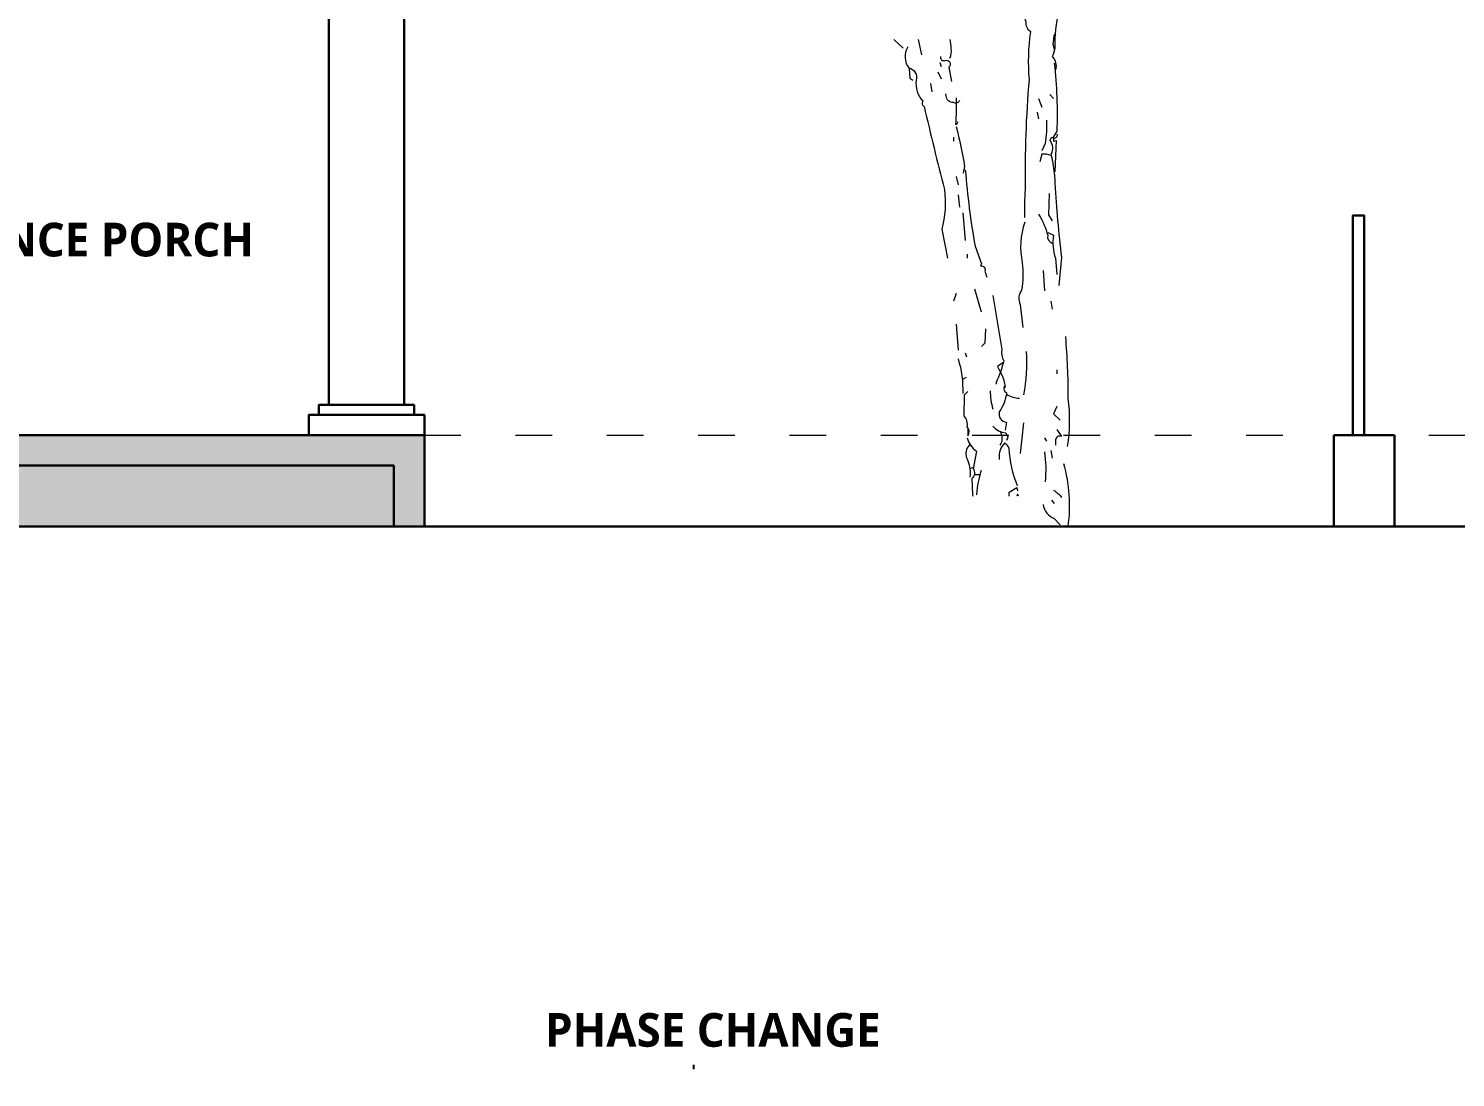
# Model space of a CAD drawing. Header units: millimetres. Extents: x 922141 to 965068, y 34629 to 256118.
# Drawn here: x 942667 to 949699, y 79212 to 84381 of the extents above; entities that cross this region are included whole.
import ezdxf

# ---------------------------------------------------------------- set-up
doc = ezdxf.new("R2010")
doc.units = ezdxf.units.MM
doc.linetypes.add('ACAD_ISO03W100', pattern=[30, 12, -18])
doc.linetypes.add('DASHED2', pattern=[0.375, 0.25, -0.125])
for name, color, linetype, lineweight in [('ABA_02_wall', 7, 'Continuous', 30), ('HATCH', 8, 'Continuous', 5), ('MCA__ LANDSCAPE', 136, 'Continuous', 5), ('MCA__ LAYOUT TESTO', 6, 'Continuous', 5)]:
    doc.layers.add(name, color=color, linetype=linetype, lineweight=lineweight)
for name, color, linetype in [('ABA_03_lines dotted', 8, 'DASHED2'), ('ABA_09_ hatch rcc', 43, 'Continuous'), ('ABA_09_hatch misc', 253, 'Continuous'), ('MCA__ PISCINA ELEV.', 91, 'Continuous')]:
    doc.layers.add(name, color=color, linetype=linetype)
doc.styles.get("Standard").update_dxf_attribs({"font": 'arial.ttf'})

# ---------------------------------------------------------------- blocks, each defined once
blk = doc.blocks.new('05')
at = {"layer": 'HATCH'}
for points in [[(618589.5, 362487.5, -0.024979), (618592.7, 362626.1, -0.024628), (618612.1, 363167.6, -0.055954), (618618.5, 363402.9, -0.256195), (618595.9, 363451.2, 0.031647), (618486.4, 363760.6, -0.047455), (618289.8, 364066.8), (618283.3, 364031.4, 0.343094), (618260.7, 363976.6), (618254.3, 363960.4)], [(618753.9, 363515.7), (618741, 363473.8, -0.54657), (618724.9, 363515.7, -0.4142), (618737.7, 363538.2, 0.4142), (618763.5, 363525.3), (618766.8, 363541.5), (618776.4, 363528.6), (618782.9, 363528.6), (618757.1, 363502.8, 0.069946), (618737.7, 363325.5, -0.038391), (618724.9, 363280.4, -0.259125), (618741, 363215.9)], [(618220, 363365.1, -0.018422), (618225.3, 363322.3, -0.123093), (618218.8, 363270.7)], [(618741, 363396.4, 0.226822), (618731.3, 363364.2, 0.207977), (618734.5, 363319.1)], [(618012.6, 363328.7, 0.303787), (618019, 363222.4), (618022.2, 363174), (618038.4, 363164.4)], [(618019, 363225.6, -0.425964), (618054.5, 363164.4, 0.228851), (618086.7, 363061.2, 0.475967), (618093.2, 363035.5, 0.005615), (618193.1, 362626.1, -0.096909), (618180.2, 362429.5), (618209.2, 362287.7)], [(618173.7, 363280.4, 0.548935), (618196.3, 363261.1, -0.856781), (618215.6, 363228.8), (618228.5, 363157.9)], [(618734.5, 363248.2, -0.036301), (618747.4, 362913, 0.062256), (618728.1, 362880.7, 0.343094), (618712, 362867.9, -0.318283), (618718.4, 362800.2, -0.046585), (618737.7, 362655.1, 0.015228), (618770, 362290.9), (618757.1, 362152.4)], [(618267.2, 363064.5, -0.49527), (618238.2, 363054.8, -0.439896), (618202.7, 363087), (618199.5, 363096.7)], [(618251.1, 363077.3, -0.027756), (618247.9, 362948.4), (618254.3, 362948.4), (618260.7, 362961.3)], [(618251.1, 362935.5, -0.019012), (618293, 362738.9), (618286.5, 362706.7)], [(618695.8, 362967.8, -0.058609), (618689.4, 362851.7), (618673.3, 362816.3)], [(618747.4, 362900.1, -0.566177), (618731.3, 362877.5), (618731.3, 362864.6), (618744.2, 362867.9), (618737.7, 362713.2)], [(618718.4, 362793.7, 0.123093), (618673.3, 362800.2), (618663.6, 362761.5)], [(618296.2, 362722.8, 0.024139), (618344.5, 362345.7), (618376.8, 362258.7), (618370.3, 362249, -0.609726), (618392.9, 362223.3), (618402.6, 362194.3)], [(618589.5, 362465, 0.133041), (618576.6, 362265.2, -0.070419), (618573.4, 362129.8, 0.2798), (618566.9, 362058.9), (618579.8, 361946.1)], [(618657.2, 362503.7, -0.082748), (618702.3, 362400.5, 0.384506), (618724.9, 362361.8)], [(618702.3, 362413.4), (618731.3, 362400.5, 0.135773), (618741, 362287.7), (618747.4, 362207.1)], [(618431.6, 362104), (618476.7, 361836.5, 0.18132), (618486.4, 361781.7, -0.043884), (618447.7, 361675.4), (618447.7, 361665.7)], [(618789.3, 361901, -0.02034), (618802.2, 361598, -0.067551), (618799, 361359.5)], [(618595.9, 361826.8, -0.060379), (618583, 361614.1)], [(618260.7, 361791.4, -0.085754), (618283.3, 361620.6)], [(618486.4, 361775.3), (618454.1, 361752.7, -0.126938), (618492.8, 361649.6), (618489.6, 361656, 0.442368), (618499.2, 361623.8, -0.125122), (618463.8, 361530.3, 0.473129), (618499.2, 361478.8), (618492.8, 361440.1)], [(618309.1, 361446.5), (618309.1, 361411.1, 0.35553), (618305.9, 361456.2, 0.236053), (618289.8, 361511), (618293, 361614.1), (618309.1, 361630.2)], [(618418.7, 361633.5, 0.060379), (618431.6, 361543.2)], [(618499.2, 361617.3, 0.159302), (618563.7, 361598)], [(618431.6, 361459.4, 0.207977), (618496, 361427.2), (618505.7, 361404.6), (618499.2, 361388.5)], [(618305.9, 361401.4, 0.18132), (618351, 361336.9), (618334.9, 361249.9, -0.401794), (618328.4, 361201.6), (618331.7, 361121, -0.015126), (618335.7, 361115.1, -0.015126)], [(618470.2, 361430.4, -0.256195), (618467, 361365.9)], [(618747.4, 361443.3), (618770, 361407.8, 0.566177), (618741, 361391.7), (618741, 361365.9)], [(618318.8, 361372.4, -0.090164), (618305.9, 361353.1, 0.247314), (618309.1, 361288.6, -0.123093), (618318.8, 361208)], [(618554, 361166.1, -0.087173), (618512.1, 361349.8, 0.199997), (618489.6, 361375.6, 0.226822), (618463.8, 361301.5), (618463.8, 361295)], [(618686.2, 361333.7, -0.063782), (618689.4, 361185.5)], [(618779.6, 361275.7, -0.106711), (618801.3, 360965.1)], [(618373.6, 361240.3, 0.04808), (618351, 361124.2), (618351, 361121)], [(618558, 361115.1, 0.0277), (618554, 361124.2), (618550.8, 361114.6)], [(618731.3, 361143.6, -0.126938), (618770, 361108.1)], [(618679.7, 361072.7, 0.27272), (618734.5, 361005), (618763.5, 360972.7)]]:
    blk.add_lwpolyline(points, format="xyb", dxfattribs=at)
for points in [[(617944.3, 363365.1), (617990, 363322.3)], [(618064.6, 363365.1), (618080.3, 363290.1)], [(618170.5, 363251.4), (618176.9, 363232.1)], [(618125.4, 363148.3), (618131.8, 363106.4)], [(618160.8, 363206.3), (618176.9, 363170.8)], [(618657.2, 363074.1), (618673.3, 363032.2)], [(618712, 363093.5), (618731.3, 363074.1)], [(618650.7, 363006.4), (618657.2, 362974.2)], [(618238.2, 362884), (618238.2, 362864.6)], [(618251.1, 362690.6), (618260.7, 362648.7)], [(618260.7, 362600.3), (618267.2, 362539.1)], [(618708.7, 362606.8), (618705.5, 362500.4), (618724.9, 362471.4)], [(618283.3, 362510.1), (618296.2, 362374.7)], [(618305.9, 362307.1), (618305.9, 362287.7)], [(618679.7, 362226.5), (618686.2, 362126.6)], [(618251.1, 362113.7), (618238.2, 362075)], [(618341.3, 362136.2), (618373.6, 362023.4)], [(618718.4, 362075), (618724.9, 362036.3)], [(618251.1, 361962.2), (618260.7, 361833.3)], [(618396.1, 361939.6), (618392.9, 361868.7), (618376.8, 361852.6)], [(618296.2, 361820.4), (618302.6, 361801)], [(618283.3, 361691.5), (618302.6, 361701.1)], [(618747.4, 361736.6), (618747.4, 361717.3)], [(618747.4, 361556.1), (618731.3, 361520.6), (618763.5, 361488.4)], [(618583, 361475.5), (618566.9, 361324)], [(618686.2, 361401.4), (618695.8, 361385.3)], [(618718.4, 361340.2), (618724.9, 361301.5)], [(618334.9, 361256.4), (618318.8, 361249.9)], [(618341.3, 361220.9), (618363.9, 361220.9)], [(618512.1, 361114.6), (618512.1, 361114.6), (618512.1, 361133.9), (618550.8, 361156.5), (618554, 361140.3)], [(618721.6, 361095.2), (618734.5, 361079.1)]]:
    blk.add_lwpolyline(points, dxfattribs=at)

msp = doc.modelspace()

# ---------------------------------------------------------------- hatches: boundary and pattern name
at = {"layer": 'ABA_09_ hatch rcc', "lineweight": 30, "true_color": 0xc7c8ca}
h = msp.add_hatch(color=9, dxfattribs=at)
h.dxf.hatch_style = 1
h.paths.add_polyline_path([(944617.36, 82376.86), (929286.25, 82376.86), (929286.25, 81926.86), (929436.25, 81926.86), (929436.25, 82226.86), (944467.36, 82226.86), (944467.36, 81926.86), (944617.36, 81926.86)])
at = {"layer": 'ABA_09_hatch misc'}
h = msp.add_hatch(dxfattribs=at)
h.set_pattern_fill('AR-HBONE', color=256, scale=0.86)
h.set_pattern_definition([(45, (-1118894.16, -398920.96), (0, 123.5683242), [262.128, -87.376]), (135, (-1118832.37, -398859.175), (1e-14, 123.5683242), [262.128, -87.376])])
h.paths.add_polyline_path([(944467.36, 82226.86), (929436.25, 82226.86), (929436.25, 81926.86), (944467.36, 81926.86)], flags=17)

# ---------------------------------------------------------------- linework, layer by layer
at = {"layer": 'ABA_02_wall'}
for p, q in [((929286.25, 82376.86), (944617.36, 82376.86)), ((944617.36, 82376.86), (944617.36, 81926.86)), ((949098.84, 82376.86), (949398.84, 82376.86)), ((949098.84, 82376.86), (949098.84, 81926.86)), ((949398.84, 82376.86), (949398.84, 81926.86)), ((929436.25, 82226.86), (944467.36, 82226.86)), ((944467.36, 82226.86), (944467.36, 81926.86)), ((944617.36, 81926.86), (926426.25, 81926.86)), ((944617.36, 81926.86), (954272.75, 81926.86))]:
    msp.add_line(p, q, dxfattribs=at)
msp.add_lwpolyline([(944517.36, 85245.24), (944517.36, 82526.86), (944147.36, 82526.86), (944147.36, 85234.87)], dxfattribs=at)
for points in [[(949248.84, 82376.86), (949193.24, 82376.86), (949193.24, 83460.09), (949248.84, 83460.09)], [(944567.36, 82526.86), (944097.36, 82526.86), (944097.36, 82476.86), (944567.36, 82476.86)], [(944617.36, 82376.86), (944047.36, 82376.86), (944047.36, 82476.86), (944617.36, 82476.86)]]:
    msp.add_lwpolyline(points, close=True, dxfattribs=at)
at = {"layer": 'ABA_03_lines dotted', "ltscale": 1000}
msp.add_line((945945.03, 69502.56), (945945.03, 79274.56), dxfattribs=at)
at = {"layer": 'MCA__ LANDSCAPE', "linetype": 'ACAD_ISO03W100', "ltscale": 15}
msp.add_line((944617.36, 82376.86), (954272.75, 82376.86), dxfattribs=at)

# ---------------------------------------------------------------- block references
at = {"layer": 'MCA__ PISCINA ELEV.'}
msp.add_blockref('05', (328987.08, -279038.22), dxfattribs=at)

# ---------------------------------------------------------------- texts
at = {"layer": 'MCA__ LAYOUT TESTO', "color": 14, "insert": (941817.26, 83423.78, 0), "char_height": 166.1133, "attachment_point": 1}
msp.add_mtext_dynamic_manual_height_columns('{\\fSegoe UI Light|b1|i0|c0|p34;ENTRANCE PORCH}', width=3575.625, gutter_width=1, heights=[0], dxfattribs=at)
at = {"layer": 'MCA__ LAYOUT TESTO', "color": 7, "insert": (944251.43, 79529.04), "char_height": 166.1133, "attachment_point": 1}
msp.add_mtext_dynamic_manual_height_columns('\\pxqc;{\\fSegoe UI Light|b1|i0|c0|p34;PHASE CHANGE}', width=3575.625, gutter_width=1, heights=[0], dxfattribs=at)

doc.saveas('drawing.dxf')
